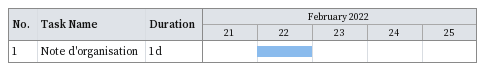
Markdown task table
| ID | Task | Duration | Start | Finish |
|---|---|---|---|---|
| 1 | Note d'organisation | 1d | 2022-02-22 | 2022-02-22 |
